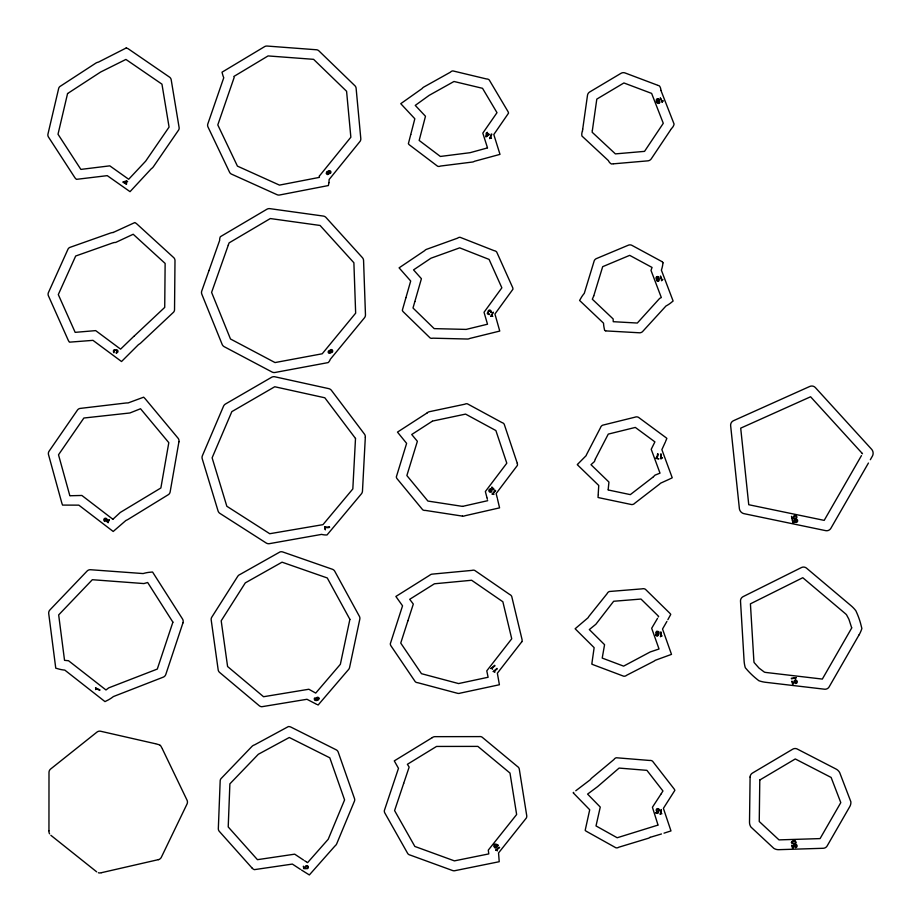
<?xml version="1.0" encoding="UTF-8"?>
<svg xmlns="http://www.w3.org/2000/svg" width="921" height="921" viewBox="0 0 921 921"><rect width="100%" height="100%" fill="white"/><g stroke="black" fill="none" stroke-linecap="round" stroke-linejoin="round"><path stroke-width="1.38" d="M48.951 830.777L48.997 772.305A4.467 4.467 0 0 1 50.528 769.104L97.039 732.045A4.467 4.467 0 0 1 100.481 731.216L155.557 743.765M330.374 350.855L331.076 351.972M488.809 311.448L489.431 310.596M598.178 494.635L598.754 485.482L577.283 464.679L577.789 464.138M598.143 495.337L598.04 497.444L598.972 497.697A13.205 13.205 0 0 0 599.721 497.881L631.61 504.57A4.075 4.075 0 0 0 634.822 503.2L659.298 484.319A13.113 13.113 0 0 0 660.518 483.214L670.166 478.828M608.171 489.627L608.942 482.063L590.994 464.691L594.459 461.548L595.288 459.188M582.44 131.116L582.705 129.17M582.717 129.101L587.471 95.473A4.686 4.686 0 0 1 589.613 92.031L620.881 73.392A4.72 4.72 0 0 1 624.933 72.909L657.548 85.204M592.376 130.483L592.134 132.21L615.389 153.888L644.539 151.366L662.452 124.554M663.039 262.727L662.372 261.84M592.376 130.414L596.808 99.1L623.908 82.959L651.619 93.401L663.281 123.299L662.625 124.289M663.005 262.957L662.567 265.651A31.418 31.418 0 0 1 661.382 270.141L673.113 301.017L670.58 303.067A31.751 31.751 0 0 1 665.987 305.979L643.077 331.03A4.375 4.375 0 0 1 639.75 332.803L605.891 330.904M116.219 353.031L117.358 350.843M658.469 278.154L658.078 277.129L656.823 277.233M794.155 521.309L794.512 520.342M107.895 521.781L109.185 519.571L108.171 522.587M794.673 521.39L796.032 519.87M794.627 521.493L794.478 521.908A2.326 2.326 0 0 1 793.004 523.209L792.325 520.077L793.361 522.414M794.293 682.426L795.652 680.93M794.247 682.542L794.098 682.922A2.326 2.326 0 0 1 792.613 684.245L791.945 681.114L792.969 683.451M307.856 867.547C308.167 864.934 304.229 866.408 306.29 868.71L303.723 868.595L303.4 866.201L304.172 868.089L305.599 868.158M793.66 846.387L794.052 845.455M665.607 441.412L666.85 438.408L666.171 437.809A13.032 13.032 0 0 0 665.457 437.256L638.483 417.34A4.168 4.168 0 0 0 634.926 417.201L602.737 425.168A3.983 3.983 0 0 0 600.469 427.735L586.631 454.421A12.779 12.779 0 0 0 586.113 455.676L578.296 463.585M665.33 442.08L661.877 449.655L672.226 477.769L670.845 478.483M491.434 138.357L490.467 137.425L491.86 134.213L491.319 133.982L489.788 138.634M595.392 458.946L608.263 434.113L635.317 427.425L654.9 441.873L651.216 449.298L660.012 473.152L654.958 475.155L653.438 476.756M667.852 619.695L670.764 614.399A9.383 9.383 0 0 0 669.636 613.041L645.437 589.313A3.96 3.96 0 0 0 642.133 588.853L609.495 591.489A3.719 3.719 0 0 0 607.146 593.619L589.198 616.011A8.968 8.968 0 0 0 588.128 617.692L575.13 628.755L594.137 647.647L591.8 664.076A8.807 8.807 0 0 0 593.02 664.663L623.621 676.187A3.834 3.834 0 0 0 626.729 675.22L653.496 661.462A8.899 8.899 0 0 0 655.211 660.311L671.501 654.37L662.533 629.02L666.885 621.456M658.296 616.966L658.63 616.356L640.993 599.053L613.674 601.263L595.852 624.277L589.325 629.573L604.567 644.688L602.219 658.078L623.609 666.136L650.214 651.953L659.033 648.994L651.677 628.272L657.479 618.428M104.649 519.421L105.224 521.447A1.658 1.658 0 0 1 103.808 519.835A1.658 1.658 0 0 1 105.328 518.235A1.658 1.658 0 0 1 107.089 519.571M95.496 687.918L99.975 689.898L99.687 690.416L96.636 688.712L95.611 689.587A1.589 1.589 0 0 0 95.726 687.791M862.493 453.788L861.653 452.775M870.333 459.717L872.613 455.688A5.975 5.975 0 0 0 871.738 449.413L815.384 387.591A4.858 4.858 0 0 0 809.812 386.44L733.484 420.713A4.87 4.87 0 0 0 730.641 425.652L739.413 508.933A6.01 6.01 0 0 0 743.731 513.607L825.688 530.646A4.87 4.87 0 0 0 830.88 528.309L868.434 463.033M861.457 455.596L824.191 520.377L748.75 504.72L740.703 428.15L810.584 396.778L861.596 452.706M487.98 312.852L488.752 314.153M489.707 490.168L492.286 489.88A2.326 2.326 0 0 0 494.117 489.27L491.779 487.082L493.253 489.178M661.025 794.04L662.947 790.978L646.91 770.347L619.096 768.079L597.522 786.707L587.586 794.109L600.262 807.072L596.014 825.93L617.197 837.753L657.732 825.17M660.898 794.236L652.425 807.245L658.031 825.066M492.631 316.375L491.837 315.304L493.219 312.104L490.974 316.375M670.891 129.458L671.501 128.526A8.07 8.07 0 0 0 674.08 124.07L660.933 90.419M670.569 129.953L651.389 158.654A4.697 4.697 0 0 1 647.947 160.841L613.501 163.823M658.308 278.453L657.099 278.787M521.816 641.753L497.352 673.216L499.401 684.752L460.178 693.145A4.409 4.409 0 0 1 457.541 693.306L417.754 682.703A3.799 3.799 0 0 1 415.198 681.621L390.999 645.897A3.546 3.546 0 0 1 390.343 643.652L402.546 605.822L395.88 596.463L429.75 575.211A4.248 4.248 0 0 1 432.11 574.14L472.093 570.375A3.672 3.672 0 0 1 474.752 570.444L509.681 594.482A3.926 3.926 0 0 1 511.742 596.497L522 639.347A3.719 3.719 0 0 1 521.827 641.753M134.19 336.061L164.721 307.395L165.135 263.429L133.2 234.256L115.735 242.419L113.847 242.568M113.053 519.122L120.34 512.41L160.876 487.98L168.808 442.667L140.533 408.751L129.896 412.976L83.88 418.019L58.507 454.79L69.846 495.74M653.219 476.951L630.321 494.623L608.148 489.96M575.775 790.771L590.349 779.684A6.263 6.263 0 0 1 591.673 778.118L614.031 759.445A3.511 3.511 0 0 1 616.437 757.764L649.535 760.458A3.811 3.811 0 0 1 652.586 761.23L673.999 788.79A5.595 5.595 0 0 1 674.863 790.345L663.396 808.339L670.983 830.926L664.006 833.16M573.702 792.371L573.173 792.774L589.716 809.766L585.18 830.339A5.353 5.353 0 0 0 586.504 831.387L615.827 847.746A3.661 3.661 0 0 0 618.831 847.205L648.2 838.306A6.47 6.47 0 0 0 650.099 837.35M489.155 314.038C491.687 315.316 484.365 314.026 488.521 312.115M496.488 846.618C500.644 841.598 490.168 847.688 496.373 846.687M427.183 412.896L397.481 432.11L406.622 443.381L396.341 476.894A3.396 3.396 0 0 0 397.17 478.828L422.635 509.716A3.638 3.638 0 0 0 425.295 510.395L462.492 516.117M432.283 421.231L411.722 434.516L417.374 441.297L406.863 475.558L427.908 501.059L462.526 506.389M432.317 737.594L394.28 760.884L398.482 768.344L384.379 810.468A3.822 3.822 0 0 0 384.851 813.024L407.761 853.583A4.041 4.041 0 0 0 410.202 855.079L452.602 870.541A4.444 4.444 0 0 0 455.411 870.575L499.217 861.711L498.549 852.938L526.271 818.101A3.949 3.949 0 0 0 526.708 815.499L519.237 768.816A4.133 4.133 0 0 0 517.441 766.491L482.051 737.122A3.949 3.949 0 0 0 479.323 736.604L434.942 736.662A4.329 4.329 0 0 0 432.329 737.594M133.89 336.28L120.582 349.14L95.68 330.616L75.165 332.354L58.299 294.582L75.683 256.015L113.513 242.649M126.189 47.996L98.443 62.121A7.414 7.414 0 0 0 95.784 63.158L60.602 86.067A3.73 3.73 0 0 0 58.702 88.301L48.042 133.718A4.018 4.018 0 0 0 48.353 136.849L74.751 177.488A6.505 6.505 0 0 0 76.512 179.342L107.262 175.646L130.034 191.66L151.332 168.716A7.667 7.667 0 0 0 153.439 166.678L178.225 130.598A3.88 3.88 0 0 0 179.135 127.697L171.248 80.081A4.145 4.145 0 0 0 169.683 77.237L128.629 49.066A6.827 6.827 0 0 0 126.189 47.996M113.191 232.483L134.834 222.548A11.179 11.179 0 0 1 137.022 224.102L173.827 257.719A4.179 4.179 0 0 1 174.99 260.908L174.53 309.859A3.926 3.926 0 0 1 173.033 312.691L140.925 342.842A11.317 11.317 0 0 1 138.541 344.558L121.526 361.527L92.963 340.356L69.455 342.163A11.225 11.225 0 0 1 68.108 339.953L48.329 295.606A4.052 4.052 0 0 1 48.548 292.314L68.039 249.084A3.788 3.788 0 0 1 70.491 247.185L110.393 233.082A11.248 11.248 0 0 1 113.191 232.483M116.219 350.51L117.255 350.717M659.068 99.514C655.798 99.088 655.89 101.114 659.563 100.861C661.37 104.591 655.372 104.303 656.316 99.905A1.485 1.485 0 0 1 659.114 99.491M662.303 102.219L660.265 97.856L661.969 100.896L663.304 100.907A1.566 1.566 0 0 0 662.049 102.173M661.474 833.966L650.099 837.35M487.52 147.913L470.067 152.69L440.353 156.455L419.17 140.441L425.479 116.265L415.256 105.397L429.221 95.324L453.995 81.485L482.535 88.312L496.995 112.684L482.811 133.131L487.451 147.694M101.494 872.682L158.493 859.615M158.389 859.65L158.447 859.638A4.467 4.467 0 0 0 161.267 857.416L186.951 804.171A4.57 4.57 0 0 0 187.09 800.291L162.269 748.704M307.2 868.135L307.246 868.71A1.589 1.589 0 0 0 308.167 866.511A1.589 1.589 0 0 0 305.876 865.867A1.589 1.589 0 0 0 305.519 868.215M487.716 500.679L462.733 506.343M101.333 872.717L100.942 872.809A5.319 5.319 0 0 1 99.94 872.97L99.503 872.935A3.672 3.672 0 0 1 98.754 872.843L98.351 872.74M432.525 421.081L465.577 414.105L495.878 430.544L506.803 463.194L485.355 491.538L486.944 497.57M657.732 279.328L657.087 280.237L658.008 280.813M793.672 841.414C787.052 843.751 799.52 844.212 794.57 841.31A3.35 3.35 0 0 0 794.063 841.345L793.787 841.391M661.727 280.675L660.449 276.024L661.612 279.305L662.924 279.535A1.566 1.566 0 0 0 661.485 280.571M331.433 352.006L332.262 351.281L331.756 350.164M489.546 310.561L491.112 312.507M795.525 845.064L793.948 846.986A2.291 2.291 0 0 1 792.44 848.206L791.91 845.098L792.82 847.435M613.064 163.857L611.475 163.996A6.643 6.643 0 0 1 608.424 160.634L581.957 136.043A7.61 7.61 0 0 1 582.486 131.127M657.606 454.03L658.262 454.018A6.919 6.919 0 0 1 656.362 458.267M656.385 458.29L658.952 458.808L655.787 458.347A6.723 6.723 0 0 0 657.525 454.03M661.117 458.865L660.61 453.995L661.197 453.984L661.243 457.472L662.51 457.933A1.589 1.589 0 0 0 660.898 458.727M70.364 495.74L81.865 495.463L112.88 519.26M605.661 330.892L604.637 330.363M114.595 350.337L113.732 351.58M490.881 489.097L491.895 489.293A2.13 2.13 0 0 0 493.288 489.27M105.512 518.96L106.848 521.182M660.599 636.687L660.864 631.875L660.933 635.352L662.095 635.997A1.566 1.566 0 0 0 660.403 636.526M156.213 743.915L159.494 744.859A4.651 4.651 0 0 1 160.024 745.239M658.78 810.158L659.332 810.319A1.566 1.566 0 0 0 657.721 808.603A1.566 1.566 0 0 0 656.224 810.411A1.566 1.566 0 0 0 658.204 811.666L657.536 812.829L655.545 812.771L657.813 813.439L658.952 811.171C656.915 812.69 655.637 808.293 658.515 809.283M660.288 814.256L661.232 809.524L660.806 812.99L661.865 813.784A1.566 1.566 0 0 0 660.115 814.072M316.812 699.879C312.76 697.554 321.141 695.666 318.666 699.661C317.388 700.812 313.773 701.318 314.326 698.314C315.88 696.679 313.601 700.536 316.294 699.983A4.755 4.755 0 0 0 316.812 699.891M658.031 85.377L659.401 85.906A7.138 7.138 0 0 1 660.875 90.419M317.469 704.669L318.159 704.991L348.046 670.097A5.215 5.215 0 0 0 349.589 667.414L359.743 619.465A4.283 4.283 0 0 0 359.443 616.425L334.876 571.469A4.432 4.432 0 0 0 332.539 569.316L282.966 552.036A4.743 4.743 0 0 0 280.03 551.921L240.07 574.439A5.066 5.066 0 0 0 237.71 576.362L211.957 616.909A4.202 4.202 0 0 0 211.174 619.775L218.139 669.579A4.363 4.363 0 0 0 219.532 672.365L259.123 705.624A4.57 4.57 0 0 0 261.783 706.729L306.969 699.281L315.419 703.69M316.778 704.335L316.099 704.012M662.28 261.783L631.679 245.228A4.421 4.421 0 0 0 627.869 245.4L596.152 258.697A4.317 4.317 0 0 0 593.941 261.714L584.282 293.362A31.291 31.291 0 0 0 581.393 297.345L579.597 300.465L603.531 323.167A31.268 31.268 0 0 0 604.015 327.404L604.579 330.144M306.831 862.148L307.602 862.632L328.21 839.273L344.581 799.912L329.81 757.81L289.298 737.491L258.341 754.264L229.882 783.852L228.212 826.943L257.443 859.673L294.685 854.17L303.585 860.076M301.478 870.023L309.352 874.95L334.933 846.019A5.998 5.998 0 0 0 336.764 843.671L354.24 801.65A4.006 4.006 0 0 0 354.539 798.68L338.306 752.399A4.225 4.225 0 0 0 336.361 749.901L291.048 727.164A5.261 5.261 0 0 0 288.365 726.577L254.507 744.905A5.768 5.768 0 0 0 251.997 746.378L221.524 778.107A3.88 3.88 0 0 0 220.188 780.663L218.346 828.267A4.121 4.121 0 0 0 219.186 831.226L252.193 868.181M306.233 861.768L304.632 860.744M300.407 869.343L292.36 864.082L254.403 869.643A4.973 4.973 0 0 1 252.204 868.169M114.031 351.914C114.02 355.08 112.005 347.585 115.493 350.521M160.242 745.411L160.312 745.469A2.579 2.579 0 0 1 160.668 745.791L161.946 748.013M96.636 871.807L50.885 835.324M492.217 494.186L495.233 490.317L495.659 490.72L493.265 493.265L493.875 494.473A1.589 1.589 0 0 0 492.148 493.932M489.776 491.158L491.849 491.469A1.658 1.658 0 0 1 489.788 492.09A1.658 1.658 0 0 1 488.97 490.041A1.658 1.658 0 0 1 490.905 488.993M491.008 668.6L494.646 665.33L495.003 665.791L492.205 667.886L492.585 669.176A1.589 1.589 0 0 0 490.985 668.347M493.299 671.662L496.937 668.393L497.294 668.853L494.496 670.948L494.876 672.238A1.589 1.589 0 0 0 493.276 671.409M495.774 850.221L499.619 847.32L496.995 849.623L497.271 850.923A1.566 1.566 0 0 0 495.774 849.968M330.04 351.672L328.947 351.362L328.716 352.398M49.573 833.827L49.423 833.517A3.615 3.615 0 0 1 49.17 832.849L49.055 832.411A5.319 5.319 0 0 1 48.974 831.341L48.951 830.949M330.271 173.321L329.419 171.214L328.06 171.64L329.338 172.745L328.716 174.276L327.254 174.564L326.207 173.413L326.84 171.732L329.442 170.661A1.485 1.485 0 0 1 330.294 173.367M324.883 527.226L325.366 529.84L324.595 526.685A6.838 6.838 0 0 0 329.338 526.674L329.614 527.365A7.034 7.034 0 0 1 324.894 527.192M796.838 520.423L796.043 522.38M796.458 681.482L795.663 683.44M517.28 463.275L504.224 424.247A3.776 3.776 0 0 0 501.922 422.555L467.454 403.847A3.477 3.477 0 0 0 464.852 404.204L429.278 411.722A4.283 4.283 0 0 0 427.183 412.907M106.974 519.582L107.227 520.584A2.13 2.13 0 0 0 107.815 521.85M796.366 845.731L795.468 847.527M487.082 498.134L487.37 499.263M497.282 498.123L496.131 493.564L517.349 465.473A3.626 3.626 0 0 0 517.257 463.286M497.501 499.032L499.573 507.862L464.932 515.76A4.49 4.49 0 0 1 462.48 516.128M792.544 518.684L791.507 516.347L792.187 519.456A2.337 2.337 0 0 0 793.683 518.224L794.075 517.084A1.186 1.186 0 0 1 795.203 515.921M796.193 677.672L791.335 678.259L791.461 678.823L794.881 678.098L795.594 679.238A1.589 1.589 0 0 1 796.02 677.488M108.16 522.598A2.326 2.326 0 0 1 106.801 521.205M330.72 352.306A1.289 1.289 0 0 1 329.119 353.261A1.289 1.289 0 0 1 328.244 351.615A1.289 1.289 0 0 1 329.925 350.809M329.695 350.913A1.508 1.508 0 0 1 331.537 349.623A1.508 1.508 0 0 1 332.608 351.592A1.508 1.508 0 0 1 330.524 352.432M658.538 278.879A1.289 1.289 0 0 1 658.952 280.698A1.289 1.289 0 0 1 657.122 281.032A1.289 1.289 0 0 1 656.869 279.19M656.892 279.42A1.508 1.508 0 0 1 656.236 277.279A1.508 1.508 0 0 1 658.446 276.864A1.508 1.508 0 0 1 658.596 279.109M793.948 845.409A1.635 1.635 0 0 1 795.859 844.384A1.635 1.635 0 0 1 797.091 846.169A1.635 1.635 0 0 1 795.468 847.608M793.603 846.376A2.095 2.095 0 0 1 792.889 847.516M795.663 683.509A1.658 1.658 0 0 0 797.252 681.989A1.658 1.658 0 0 0 795.917 680.228A1.658 1.658 0 0 0 794.029 681.356L793.775 682.346A2.13 2.13 0 0 1 793.039 683.532M794.397 520.307A1.658 1.658 0 0 1 796.297 519.179A1.658 1.658 0 0 1 797.632 520.929A1.658 1.658 0 0 1 796.043 522.46M794.098 521.298A2.13 2.13 0 0 1 793.43 522.495M795.237 518.719A1.658 1.658 0 0 0 796.815 517.188A1.658 1.658 0 0 0 795.479 515.438A1.658 1.658 0 0 0 793.591 516.566L793.338 517.567A2.13 2.13 0 0 1 792.613 518.753M796.297 516.543A1.186 1.186 0 0 1 795.076 518.293M115.263 350.302A1.554 1.554 0 0 1 117.876 350.763A1.554 1.554 0 0 1 116.242 352.858M490.87 316.145A1.566 1.566 0 0 1 492.608 316.398M488.222 312.242A1.554 1.554 0 0 1 489.742 310.055A1.554 1.554 0 0 1 490.962 312.415M489.638 138.415A1.589 1.589 0 0 1 491.423 138.38M655.66 634.788C657.698 639.116 660.852 631.23 657.951 631.392C655.453 629.803 654.877 635.835 658.331 633.982A4.755 4.755 0 0 1 658.227 634.5L657.214 635.64L655.66 634.719M657.398 101.828C659.724 105.501 659.471 98.213 657.398 101.828M656.42 632.946C659.045 636.204 658.112 628.974 656.42 632.888M791.404 842.404C798.093 848.759 796.446 835.405 791.404 842.358M498.249 845.374C494.209 853.525 491.135 839.987 498.249 845.374M319.368 176.061L319.357 177.385L279.466 185.109L237.434 166.125L217.793 124.922L234.187 77.376L233.807 76.501L268.08 55.928L313.589 59.335L346.584 91.283L350.855 137.217L319.368 176.061M326.69 173.067C329.396 176.153 328.613 169.337 326.69 173.044M750.097 777.048L749.51 822.131A8.703 8.703 0 0 0 750.926 827.035L773.79 848.322A8.796 8.796 0 0 0 778.752 849.68L823.328 848.276A4.766 4.766 0 0 0 827.173 845.904L849.738 806.681A8.519 8.519 0 0 0 850.866 801.777L839.71 772.65A8.796 8.796 0 0 0 836.038 769.035L797.114 748.957A4.72 4.72 0 0 0 792.647 749.234L752.365 773.122A4.778 4.778 0 0 0 750.097 777.048M759.79 780.006L759.249 821.497L778.993 839.883L820.081 838.594L840.792 802.617L831.133 777.451L795.284 758.962L759.79 780.006M318.551 698.59C316.985 694.941 315.477 701.664 318.551 698.671M355.506 438.454L352.824 488.936L322.972 524.648L269.749 533.72L226.831 506.262L212.118 457.818L231.839 411.629L274.746 386.751L324.814 397.78L355.506 438.454M365.326 437.176L362.471 491.066A4.916 4.916 0 0 1 361.216 494.059L327.047 534.94A16.808 16.808 0 0 1 321.636 534.387L269.231 543.689A4.709 4.709 0 0 1 266.134 542.964L219.935 513.411A4.697 4.697 0 0 1 218.012 510.798L202.229 458.796A4.651 4.651 0 0 1 202.447 455.596L223.504 406.253A4.858 4.858 0 0 1 225.703 403.882L271.776 377.184A4.766 4.766 0 0 1 274.953 376.804L328.774 388.639A4.72 4.72 0 0 1 331.502 390.446L364.428 434.079A4.674 4.674 0 0 1 365.326 437.176M328.878 182.772L328.394 185.547L280.007 194.918A4.57 4.57 0 0 1 277.002 194.676L232 174.345A4.34 4.34 0 0 1 229.663 172.434L208.031 127.052A4.191 4.191 0 0 1 207.732 124.185L223.757 77.744A26.318 26.318 0 0 1 222.813 75.177L222.019 72.195L264.235 46.856A4.501 4.501 0 0 1 267.113 46.05L315.903 49.722A4.283 4.283 0 0 1 318.701 50.678L354.539 85.388A4.398 4.398 0 0 1 356.093 88.025L360.79 138.518A4.26 4.26 0 0 1 360.076 141.339L329.108 179.537A26.709 26.709 0 0 1 328.878 182.772M178.916 441.827L170.109 492.102A4.121 4.121 0 0 1 168.002 494.876L128.433 519.179A20.055 20.055 0 0 1 125.912 520.48L113.202 531.475L78.838 505.145L62.559 505.088L62.133 503.96A19.571 19.571 0 0 1 61.672 502.498L48.468 454.456A4.225 4.225 0 0 1 49.227 450.991L77.537 409.96A4.018 4.018 0 0 1 80.553 408.371L125.717 403.03A19.64 19.64 0 0 1 128.111 402.938L143.641 397.193L144.401 397.941A19.399 19.399 0 0 1 145.587 399.23L178.133 438.292A4.317 4.317 0 0 1 178.916 441.827M349.888 619.338L340.356 664.306L315.73 693.087L308.834 689.253L263.544 696.725L227.591 666.528L221.19 620.8L245.297 582.878L282.045 562.178L327.266 577.962L349.888 619.338M67.567 93.551L58.011 134.236L80.864 169.406L109.795 165.849L128.687 179.261L145.668 161.152L169.073 127.086L161.958 84.156L125.912 59.428L100.642 72.022L67.567 93.551M593.757 295.883L592.33 299.221L613.133 318.942L613.248 321.694L637.32 323.041L659.666 298.392L661.324 297.541L651.009 270.417L652.056 267.447L629.688 255.359L602.679 266.676L593.769 295.814M410.754 134.512L408.383 143.653A3.914 3.914 0 0 0 409.546 144.988L437.579 166.206A3.569 3.569 0 0 0 440.468 166.056L472.45 162.038A5.319 5.319 0 0 0 474.522 161.279L499.999 154.371L493.794 134.547L508.519 113.179A4.225 4.225 0 0 0 507.908 111.418L489.293 80.035A3.719 3.719 0 0 0 486.484 78.953L452.925 70.917A3.396 3.396 0 0 0 450.461 72.16L423.695 87.115A5.077 5.077 0 0 0 422.117 88.554L400.762 103.682L414.83 118.763L410.754 134.512M405.942 297.633L402.339 310.227A3.465 3.465 0 0 0 403.329 311.862L430.084 337.915A3.557 3.557 0 0 0 432.858 338.18L467.442 339.032A4.755 4.755 0 0 0 469.698 338.468L499.758 331.065L494.934 314.003L512.905 289.275A3.742 3.742 0 0 0 512.548 287.306L496.73 252.089A3.707 3.707 0 0 0 494.174 250.696L460.166 237.33A3.385 3.385 0 0 0 457.633 238.136L426.458 249.361A4.513 4.513 0 0 0 424.627 250.673L399.092 267.85L410.697 281.02L405.942 297.633M414.841 301.57L412.999 308.017L434.182 328.624L466.153 329.407L487.508 324.215L484.032 312.277L501.864 287.812L489.086 259.411L459.694 247.853L430.97 258.202L413.541 269.888L421.415 278.706L414.841 301.57M407.899 620.777L400.739 643.077L421.473 673.688L458.566 683.566L488.118 677.257L486.772 670.856L511.731 638.783L502.866 601.758L471.633 580.265L434.436 583.787L409.707 599.306L413.31 604.072L407.899 620.777M172.895 622.159L157.295 669.072L108.69 687.883L105.973 689.967L68.522 660.725L64.539 660.345L58.668 614.917L92.33 579.712L143.883 583.569L147.671 582.509L172.895 622.159M182.934 622.907L165.78 674.517A4.455 4.455 0 0 1 163.075 677.223L113.387 696.564A36.863 36.863 0 0 1 108.068 700.052L104.971 701.595L64.815 670.108A36.322 36.322 0 0 1 59.646 669.256L55.755 668.174L48.709 613.478A4.513 4.513 0 0 1 50.01 609.84L87.138 571.008A4.398 4.398 0 0 1 90.707 569.742L143.135 573.564A36.483 36.483 0 0 1 148.661 572.378L152.552 572.01L182.542 619.027A4.559 4.559 0 0 1 182.934 622.907M403.686 783.368L394.591 810.584L414.853 846.457L454.398 860.87L488.786 853.905L488.291 850.129L516.635 814.521L509.992 773.064L477.861 746.39L436.531 746.447L407.381 764.303L409.154 767.089L403.686 783.368M208.998 270.498L201.722 291.094A4.617 4.617 0 0 0 201.837 294.26L222.191 344.489A4.674 4.674 0 0 0 224.413 346.803L272.017 372.003A4.755 4.755 0 0 0 275.206 372.441L328.175 362.586A7.564 7.564 0 0 0 330.259 359.34L364.486 317.768A4.64 4.64 0 0 0 365.464 314.74L363.565 260.424A4.697 4.697 0 0 0 362.252 257.477L325.953 217.437A4.651 4.651 0 0 0 323.098 216.032L269.899 208.653A4.72 4.72 0 0 0 266.768 209.32L220.384 236.697A7.092 7.092 0 0 0 219.67 240.335L208.998 270.498M228.27 245.182L211.6 292.394L230.48 338.986L275.034 362.563L322.223 353.779L355.656 313.163L353.883 262.75L320.071 225.461L270.314 218.553L229.087 242.879L228.27 245.182M486.357 133.073L485.908 136.941L489.431 134.408L487.474 133.545L487.416 132.29L486.357 133.073M487.267 134.029L486.311 136.216L488.763 134.673L487.267 134.029M851.683 627.846L851.395 628.456A19.399 19.399 0 0 1 851.154 628.939L822.338 679.076L766.007 672.468A20.308 20.308 0 0 1 764.43 672.157L758.985 668.047L754.08 662.487A20.135 20.135 0 0 1 753.862 660.76L750.419 603.831L802.79 577.72L845.593 613.847A20.607 20.607 0 0 1 846.514 614.768L848.92 619.269L851.683 627.846M859.143 634.73L829.153 686.859A4.732 4.732 0 0 1 824.64 689.219L765.639 682.3A31.245 31.245 0 0 1 758.881 680.723L756.947 679.203A79.643 79.643 0 0 1 747.702 670.5L745.308 667.737A31.521 31.521 0 0 1 744.099 660.956L740.507 601.102A4.755 4.755 0 0 1 743.051 596.67L801.362 567.589A4.686 4.686 0 0 1 806.382 568.027L851.096 605.742A31.256 31.256 0 0 1 855.862 610.773L857.071 613.467A78.32 78.32 0 0 1 860.421 622.826L861.872 628.49A32.085 32.085 0 0 1 859.166 634.742M126.511 180.907L122.792 182.047L126.534 184.246L126.522 182.116L127.662 181.552L126.511 180.907M126.004 182.116L123.621 182.128L126.016 183.751L126.004 182.116"/></g></svg>
